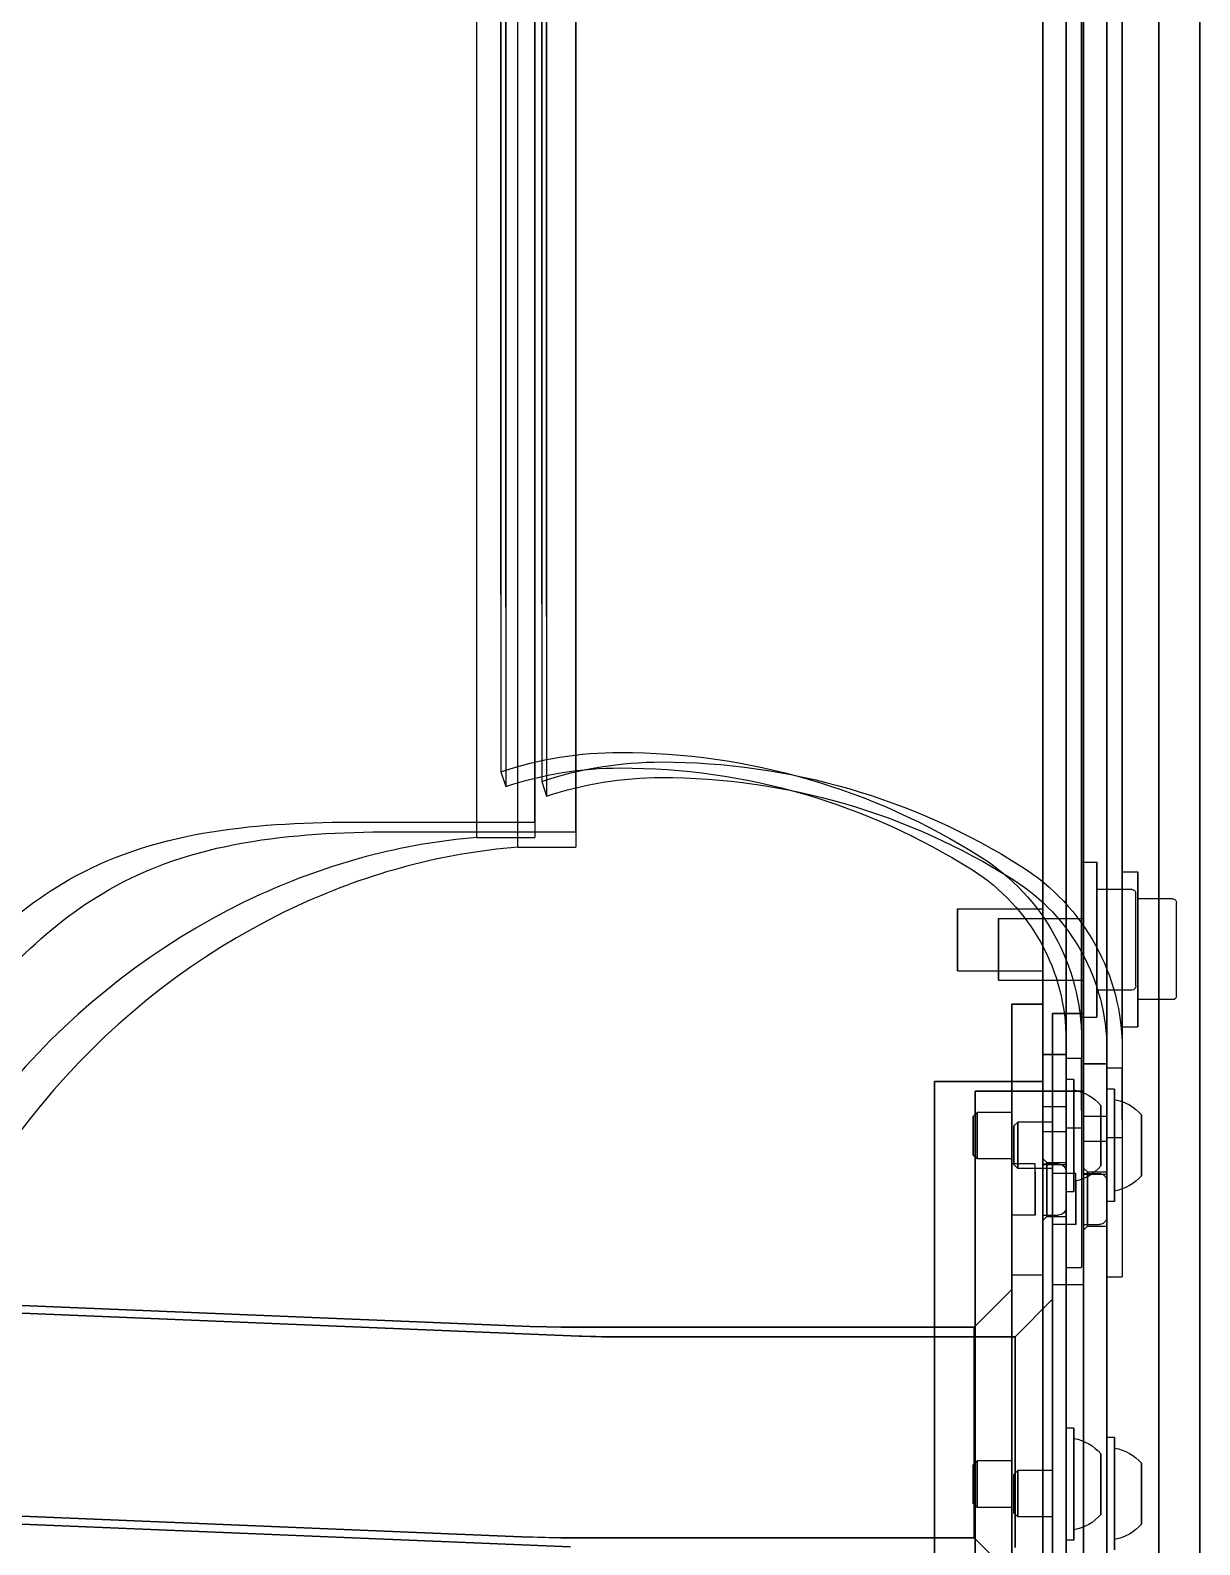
# Model space of a CAD drawing. Header units: millimetres. Extents: x -69706 to 52883, y -6882 to 68885.
# Drawn here: x 7489.4 to 7640.5, y 25951.8 to 26147.4 of the extents above; entities that cross this region are included whole.
import ezdxf

# ---------------------------------------------------------------- set-up
doc = ezdxf.new("R2010")
doc.units = ezdxf.units.MM
doc.layers.add('ac-SB', color=7, linetype='Continuous', lineweight=13)

# ---------------------------------------------------------------- blocks, each defined once
blk = doc.blocks.new('A$C15852BBE')
at = {"layer": 'ac-SB', "lineweight": -3}
for p, q in [((5538.81, 3950), (5538.81, 50)), ((5538.81, 672.2), (5538.81, 1296)), ((5538.81, 672.2), (5538.81, 1296)), ((5538.81, 672.2), (5538.81, 1296)), ((5538.81, 1296), (5538.81, 672.2)), ((5544.08, 670.96), (5544.08, 1294.76)), ((5544.08, 670.96), (5544.08, 1294.76)), ((5544.08, 670.96), (5544.08, 1294.76)), ((5544.08, 1294.76), (5544.08, 670.96)), ((5553.81, 1296.04), (5553.81, 672.16)), ((5553.81, 672.16), (5553.81, 1296.04)), ((5553.81, 1296), (5553.81, 672.2)), ((5559.08, 1294.8), (5559.08, 670.92)), ((5559.08, 670.92), (5559.08, 1294.8)), ((5559.08, 1294.76), (5559.08, 670.96)), ((5550.81, 674.1), (5550.81, 1294.1)), ((5550.81, 1294.1), (5550.81, 674.1)), ((5556.08, 672.86), (5556.08, 1292.86)), ((5556.08, 1292.86), (5556.08, 672.86)), ((5553.81, 1285.1), (5553.81, 1195.1)), ((5553.81, 1195.1), (5553.81, 1285.1)), ((5553.81, 1195.1), (5553.81, 1285.1)), ((5553.81, 1285.1), (5553.81, 1195.1)), ((5557.81, 1195.1), (5557.81, 1285.1)), ((5557.81, 1285.1), (5557.81, 1195.1)), ((5567.81, 1195.1), (5567.81, 1285.1)), ((5567.81, 1285.1), (5567.81, 1195.1)), ((5567.81, 1285.1), (5567.81, 1195.1)), ((5567.81, 1195.1), (5567.81, 1285.1)), ((5559.08, 1283.86), (5559.08, 1193.86)), ((5559.08, 1193.86), (5559.08, 1283.86)), ((5559.08, 1193.86), (5559.08, 1283.86)), ((5559.08, 1283.86), (5559.08, 1193.86)), ((5563.08, 1193.86), (5563.08, 1283.86)), ((5563.08, 1283.86), (5563.08, 1193.86)), ((5573.08, 1193.86), (5573.08, 1283.86)), ((5573.08, 1283.86), (5573.08, 1193.86)), ((5573.08, 1283.86), (5573.08, 1193.86)), ((5573.08, 1193.86), (5573.08, 1283.86)), ((5553.81, 1220.1), (5553.81, 1280.1)), ((5553.81, 1280.1), (5553.81, 1220.1)), ((5557.81, 1280.1), (5557.81, 1220.1)), ((5557.81, 1220.1), (5557.81, 1280.1)), ((5559.08, 1218.86), (5559.08, 1278.86)), ((5559.08, 1278.86), (5559.08, 1218.86)), ((5563.08, 1278.86), (5563.08, 1218.86)), ((5563.08, 1218.86), (5563.08, 1278.86)), ((5557.81, 1227.38), (5557.81, 1258.87)), ((5557.81, 1258.87), (5557.81, 1227.38)), ((5567.93, 1252.79), (5563.08, 1257.64)), ((5563.08, 1226.14), (5563.08, 1257.64)), ((5563.08, 1257.64), (5563.08, 1226.14)), ((5567.93, 1252.79), (5563.08, 1257.64)), ((5549.81, 1239.85), (5549.81, 1254.35)), ((5549.81, 1254.35), (5549.81, 1239.85)), ((5549.81, 1254.35), (5549.81, 1247.1)), ((5550.81, 1254.35), (5550.81, 1239.85)), ((5550.81, 1239.85), (5550.81, 1254.35)), ((5550.81, 1254.35), (5550.81, 1247.1)), ((5562.66, 1232.49), (5562.66, 1254.02)), ((5562.66, 1254.02), (5562.66, 1232.49)), ((6000.8, 1238.19), (5620.11, 1253.94)), ((5620.12, 1253.94), (6000.8, 1238.19)), ((5549.81, 1241.19), (5549.81, 1253)), ((5549.81, 1253), (5549.81, 1241.19)), ((5549.81, 1247.1), (5549.81, 1253)), ((5555.08, 1238.61), (5555.08, 1253.11)), ((5555.08, 1253.11), (5555.08, 1238.61)), ((5555.08, 1253.11), (5555.08, 1245.86)), ((5555.08, 1253.11), (5556.08, 1253.11)), ((5555.08, 1253.11), (5556.08, 1253.11)), ((5555.08, 1253.11), (5556.08, 1253.11)), ((5555.08, 1239.95), (5555.08, 1251.77)), ((5555.08, 1251.77), (5555.08, 1239.95)), ((5555.08, 1245.86), (5555.08, 1251.77)), ((5556.08, 1253.11), (5556.08, 1238.61)), ((5556.08, 1238.61), (5556.08, 1253.11)), ((5556.08, 1253.11), (5556.08, 1245.86)), ((5557.81, 1253.47), (5557.81, 1221.97)), ((5557.81, 1221.97), (5557.81, 1253.47)), ((5563.08, 1252.23), (5563.08, 1220.74)), ((5563.08, 1220.74), (5563.08, 1252.23)), ((5621.33, 1252.79), (5567.93, 1252.79)), ((5567.93, 1231.25), (5567.93, 1252.79)), ((5567.93, 1252.79), (5567.93, 1231.25)), ((5567.93, 1252.79), (5621.33, 1252.79)), ((6006.07, 1236.96), (5625.38, 1252.7)), ((5625.39, 1252.7), (6006.07, 1236.96)), ((5546.31, 1243.19), (5546.31, 1251)), ((5546.31, 1251), (5546.31, 1243.19)), ((5546.31, 1247.1), (5546.31, 1251)), ((5551.58, 1241.95), (5551.58, 1249.77)), ((5551.58, 1249.77), (5551.58, 1241.95)), ((5551.58, 1245.86), (5551.58, 1249.77)), ((5557.81, 1250.1), (5562.31, 1250.1)), ((5557.81, 1244.1), (5557.81, 1250.1)), ((5557.81, 1250.1), (5557.81, 1244.1)), ((5557.81, 1247.1), (5557.81, 1250.1)), ((5557.81, 1250.1), (5562.31, 1250.1)), ((5557.81, 1250.1), (5562.31, 1250.1)), ((5562.31, 1244.1), (5562.31, 1250.1)), ((5562.31, 1250.1), (5562.31, 1244.1)), ((5562.31, 1250.1), (5562.31, 1247.1)), ((5562.81, 1249.6), (5562.31, 1250.1)), ((5562.81, 1249.6), (5562.31, 1250.1)), ((5562.81, 1249.6), (5562.31, 1250.1)), ((5562.66, 1250.04), (5562.66, 1248.35)), ((5562.66, 1248.35), (5562.66, 1250.04)), ((5562.66, 1226.82), (5562.66, 1248.35)), ((5562.66, 1248.35), (5562.66, 1226.82)), ((5562.81, 1244.6), (5562.81, 1249.6)), ((5562.81, 1249.6), (5562.81, 1244.6)), ((5562.81, 1247.1), (5562.81, 1249.6)), ((5563.08, 1248.86), (5567.58, 1248.86)), ((5563.08, 1242.86), (5563.08, 1248.86)), ((5563.08, 1248.86), (5563.08, 1242.86)), ((5563.08, 1245.86), (5563.08, 1248.86)), ((5563.08, 1248.86), (5567.58, 1248.86)), ((5563.08, 1248.86), (5567.58, 1248.86)), ((5567.58, 1242.86), (5567.58, 1248.86)), ((5567.58, 1248.86), (5567.58, 1242.86)), ((5567.58, 1248.86), (5567.58, 1245.86)), ((5568.08, 1248.36), (5567.58, 1248.86)), ((5568.08, 1248.36), (5567.58, 1248.86)), ((5568.08, 1248.36), (5567.58, 1248.86)), ((5567.93, 1248.8), (5567.93, 1247.12)), ((5567.93, 1247.12), (5567.93, 1248.8)), ((5568.08, 1243.36), (5568.08, 1248.36)), ((5568.08, 1248.36), (5568.08, 1243.36)), ((5568.08, 1245.86), (5568.08, 1248.36)), ((5546.31, 1243.19), (5546.31, 1247.1)), ((5549.81, 1247.1), (5549.81, 1239.85)), ((5549.81, 1241.19), (5549.81, 1247.1)), ((5550.81, 1239.85), (5550.81, 1247.1)), ((5551.58, 1241.95), (5551.58, 1245.86)), ((5555.08, 1245.86), (5555.08, 1238.61)), ((5555.08, 1239.95), (5555.08, 1245.86)), ((5556.08, 1238.61), (5556.08, 1245.86)), ((5557.81, 1247.1), (5557.81, 1244.1)), ((5562.31, 1244.1), (5562.31, 1247.1)), ((5562.81, 1244.6), (5562.81, 1247.1)), ((5563.08, 1245.86), (5563.08, 1242.86)), ((5567.58, 1242.86), (5567.58, 1245.86)), ((5567.93, 1225.59), (5567.93, 1247.12)), ((5567.93, 1247.12), (5567.93, 1225.59)), ((5568.08, 1243.36), (5568.08, 1245.86)), ((5557.81, 1244.1), (5562.31, 1244.1)), ((5557.81, 1244.1), (5562.31, 1244.1)), ((5557.81, 1244.1), (5562.31, 1244.1)), ((5562.81, 1244.6), (5562.31, 1244.1)), ((5562.81, 1244.6), (5562.31, 1244.1)), ((5562.81, 1244.6), (5562.31, 1244.1)), ((5563.08, 1242.86), (5567.58, 1242.86)), ((5563.08, 1242.86), (5567.58, 1242.86)), ((5563.08, 1242.86), (5567.58, 1242.86)), ((5568.08, 1243.36), (5567.58, 1242.86)), ((5568.08, 1243.36), (5567.58, 1242.86)), ((5568.08, 1243.36), (5567.58, 1242.86)), ((5549.81, 1239.85), (5550.81, 1239.85)), ((5549.81, 1239.85), (5550.81, 1239.85)), ((5549.81, 1239.85), (5550.81, 1239.85)), ((5555.08, 1238.61), (5556.08, 1238.61)), ((5555.08, 1238.61), (5556.08, 1238.61)), ((5555.08, 1238.61), (5556.08, 1238.61)), ((5562.66, 1232.49), (5562.66, 1230.81)), ((5562.66, 1230.81), (5562.66, 1232.49)), ((5567.93, 1231.25), (5567.93, 1229.57)), ((5567.93, 1229.57), (5567.93, 1231.25)), ((5562.66, 1226.82), (5557.81, 1221.97)), ((5562.66, 1226.82), (5557.81, 1221.97)), ((5616.06, 1226.82), (5562.66, 1226.82)), ((5562.66, 1226.82), (5616.06, 1226.82)), ((5999.68, 1211.02), (5618.99, 1226.77)), ((5618.99, 1226.77), (5999.68, 1211.02)), ((5567.93, 1225.59), (5563.08, 1220.74)), ((5567.93, 1225.59), (5563.08, 1220.74)), ((5621.33, 1225.59), (5567.93, 1225.59)), ((5567.93, 1225.59), (5621.33, 1225.59)), ((6004.94, 1209.78), (5624.26, 1225.53)), ((5624.26, 1225.53), (6004.94, 1209.78)), ((5548.81, 780.58), (5548.81, 1219.1)), ((5550.81, 1219.1), (5548.81, 1219.1)), ((5550.81, 1219.1), (5550.81, 780.58)), ((5553.81, 1185.1), (5553.81, 1220.1)), ((5553.81, 1220.1), (5553.81, 1185.1)), ((5553.81, 1220.1), (5557.81, 1220.1)), ((5553.81, 1220.1), (5557.81, 1220.1)), ((5557.81, 1185.1), (5557.81, 1220.1)), ((5557.81, 1220.1), (5557.81, 1185.1)), ((5559.08, 1183.86), (5559.08, 1218.86)), ((5559.08, 1218.86), (5559.08, 1183.86)), ((5559.08, 1218.86), (5563.08, 1218.86)), ((5559.08, 1218.86), (5563.08, 1218.86)), ((5563.08, 1183.86), (5563.08, 1218.86)), ((5563.08, 1218.86), (5563.08, 1183.86)), ((5554.08, 779.34), (5554.08, 1217.86)), ((5556.08, 1217.86), (5554.08, 1217.86)), ((5556.08, 1217.86), (5556.08, 779.34)), ((5553.31, 1212.54), (5553.81, 1213.04)), ((5553.31, 1212.54), (5553.81, 1213.04)), ((5553.31, 1212.54), (5553.81, 1213.04)), ((5553.81, 1209.04), (5553.81, 1213.04)), ((5553.81, 1213.04), (5553.81, 1209.04)), ((5553.81, 1209.04), (5553.81, 1213.04)), ((5550.81, 1212.54), (5550.81, 1209.04)), ((5550.81, 1212.54), (5550.81, 1205.54)), ((5550.81, 1205.54), (5550.81, 1212.54)), ((5553.31, 1212.54), (5550.81, 1212.54)), ((5553.31, 1212.54), (5550.81, 1212.54)), ((5553.31, 1212.54), (5550.81, 1212.54)), ((5550.81, 1211.34), (5550.81, 1207.42)), ((5550.81, 1207.42), (5550.81, 1211.34)), ((5550.81, 1206.74), (5550.81, 1210.67)), ((5550.81, 1210.67), (5550.81, 1206.74)), ((5553.81, 1212.34), (5551.81, 1212.34)), ((5553.81, 1212.34), (5551.81, 1212.34)), ((5553.31, 1209.04), (5553.31, 1212.54)), ((5553.31, 1212.54), (5553.31, 1209.04)), ((5553.31, 1209.04), (5553.31, 1212.54)), ((5553.81, 1206.71), (5553.81, 1212.34)), ((5553.81, 1212.34), (5553.81, 1206.71)), ((5553.81, 1211.38), (5553.81, 1205.74)), ((5553.81, 1205.74), (5553.81, 1211.38)), ((5554.81, 1212.34), (5557.81, 1212.34)), ((5554.81, 1211.38), (5554.81, 1212.34)), ((5554.81, 1212.34), (5554.81, 1211.38)), ((5554.81, 1212.34), (5557.81, 1212.34)), ((5554.81, 1206.71), (5554.81, 1211.38)), ((5554.81, 1211.38), (5554.81, 1206.71)), ((5554.81, 1206.71), (5554.81, 1211.38)), ((5554.81, 1211.38), (5554.81, 1206.71)), ((5556.08, 1211.31), (5556.08, 1207.81)), ((5556.08, 1211.31), (5556.08, 1204.31)), ((5556.08, 1204.31), (5556.08, 1211.31)), ((5558.58, 1211.31), (5556.08, 1211.31)), ((5558.58, 1211.31), (5556.08, 1211.31)), ((5558.58, 1211.31), (5556.08, 1211.31)), ((5559.08, 1211.11), (5557.08, 1211.11)), ((5559.08, 1211.11), (5557.08, 1211.11)), ((5557.81, 1212.34), (5557.81, 1211.38)), ((5557.81, 1212.34), (5557.81, 1211.38)), ((5557.81, 1211.38), (5557.81, 1206.71)), ((5557.81, 1206.71), (5557.81, 1211.38)), ((5557.81, 1211.38), (5557.81, 1206.71)), ((5557.81, 1206.71), (5557.81, 1211.38)), ((5558.58, 1211.31), (5559.08, 1211.81)), ((5558.58, 1211.31), (5559.08, 1211.81)), ((5558.58, 1211.31), (5559.08, 1211.81)), ((5558.58, 1207.81), (5558.58, 1211.31)), ((5558.58, 1211.31), (5558.58, 1207.81)), ((5558.58, 1207.81), (5558.58, 1211.31)), ((5559.08, 1207.81), (5559.08, 1211.81)), ((5559.08, 1211.81), (5559.08, 1207.81)), ((5559.08, 1207.81), (5559.08, 1211.81)), ((5559.08, 1205.47), (5559.08, 1211.11)), ((5559.08, 1211.11), (5559.08, 1205.47)), ((5560.08, 1211.11), (5563.08, 1211.11)), ((5560.08, 1210.14), (5560.08, 1211.11)), ((5560.08, 1211.11), (5560.08, 1210.14)), ((5560.08, 1211.11), (5563.08, 1211.11)), ((5563.08, 1211.11), (5563.08, 1210.14)), ((5563.08, 1211.11), (5563.08, 1210.14)), ((5549.81, 1209.35), (5549.81, 1194.85)), ((5549.81, 1194.85), (5549.81, 1209.35)), ((5549.81, 1209.35), (5549.81, 1202.1)), ((5549.81, 1209.35), (5550.81, 1209.35)), ((5549.81, 1209.35), (5550.81, 1209.35)), ((5549.81, 1209.35), (5550.81, 1209.35)), ((5550.81, 1194.85), (5550.81, 1209.35)), ((5550.81, 1209.35), (5550.81, 1194.85)), ((5550.81, 1202.1), (5550.81, 1209.35)), ((5550.81, 1205.54), (5550.81, 1209.04)), ((5553.31, 1205.54), (5553.31, 1209.04)), ((5553.31, 1209.04), (5553.31, 1205.54)), ((5553.31, 1209.04), (5553.31, 1205.54)), ((5553.81, 1209.04), (5553.81, 1205.04)), ((5553.81, 1205.04), (5553.81, 1209.04)), ((5553.81, 1209.04), (5553.81, 1205.04)), ((5556.08, 1210.11), (5556.08, 1206.18)), ((5556.08, 1206.18), (5556.08, 1210.11)), ((5556.08, 1205.51), (5556.08, 1209.43)), ((5556.08, 1209.43), (5556.08, 1205.51)), ((5559.08, 1210.14), (5559.08, 1204.51)), ((5559.08, 1204.51), (5559.08, 1210.14)), ((5560.08, 1205.47), (5560.08, 1210.14)), ((5560.08, 1210.14), (5560.08, 1205.47)), ((5560.08, 1205.47), (5560.08, 1210.14)), ((5560.08, 1210.14), (5560.08, 1205.47)), ((5563.08, 1210.14), (5563.08, 1205.47)), ((5563.08, 1205.47), (5563.08, 1210.14)), ((5563.08, 1210.14), (5563.08, 1205.47)), ((5563.08, 1205.47), (5563.08, 1210.14)), ((5549.81, 1208), (5549.81, 1196.19)), ((5549.81, 1196.19), (5549.81, 1208)), ((5549.81, 1208), (5549.81, 1202.1)), ((5555.08, 1208.11), (5555.08, 1193.61)), ((5555.08, 1193.61), (5555.08, 1208.11)), ((5555.08, 1208.11), (5555.08, 1200.86)), ((5555.08, 1208.11), (5556.08, 1208.11)), ((5555.08, 1208.11), (5556.08, 1208.11)), ((5555.08, 1208.11), (5556.08, 1208.11)), ((5555.08, 1206.77), (5555.08, 1194.95)), ((5555.08, 1194.95), (5555.08, 1206.77)), ((5555.08, 1206.77), (5555.08, 1200.86)), ((5556.08, 1193.61), (5556.08, 1208.11)), ((5556.08, 1208.11), (5556.08, 1193.61)), ((5556.08, 1200.86), (5556.08, 1208.11)), ((5556.08, 1204.31), (5556.08, 1207.81)), ((5558.58, 1204.31), (5558.58, 1207.81)), ((5558.58, 1207.81), (5558.58, 1204.31)), ((5558.58, 1207.81), (5558.58, 1204.31)), ((5559.08, 1207.81), (5559.08, 1203.81)), ((5559.08, 1203.81), (5559.08, 1207.81)), ((5559.08, 1207.81), (5559.08, 1203.81)), ((5546.31, 1198.19), (5546.31, 1206)), ((5546.31, 1206), (5546.31, 1198.19)), ((5546.31, 1202.1), (5546.31, 1206)), ((5550.81, 1205.85), (5553.81, 1205.85)), ((5550.81, 1204.41), (5550.81, 1205.85)), ((5553.31, 1205.54), (5550.81, 1205.54)), ((5553.31, 1205.54), (5550.81, 1205.54)), ((5553.31, 1205.54), (5550.81, 1205.54)), ((5551.58, 1196.95), (5551.58, 1204.77)), ((5551.58, 1204.77), (5551.58, 1196.95)), ((5551.58, 1200.86), (5551.58, 1204.77)), ((5553.81, 1205.74), (5551.81, 1205.74)), ((5553.81, 1205.74), (5551.81, 1205.74)), ((5553.31, 1205.54), (5553.81, 1205.04)), ((5553.31, 1205.54), (5553.81, 1205.04)), ((5553.31, 1205.54), (5553.81, 1205.04)), ((5553.81, 1205.85), (5553.81, 1204.43)), ((5554.81, 1206.71), (5554.81, 1205.74)), ((5554.81, 1206.71), (5554.81, 1205.74)), ((5554.81, 1205.74), (5557.81, 1205.74)), ((5554.81, 1205.74), (5557.81, 1205.74)), ((5557.81, 1206.71), (5557.81, 1205.74)), ((5557.81, 1206.71), (5557.81, 1205.74)), ((5557.81, 1205.1), (5562.31, 1205.1)), ((5557.81, 1205.1), (5562.31, 1205.1)), ((5557.81, 1199.1), (5557.81, 1205.1)), ((5557.81, 1205.1), (5557.81, 1199.1)), ((5557.81, 1202.1), (5557.81, 1205.1)), ((5557.81, 1205.1), (5562.31, 1205.1)), ((5560.08, 1205.47), (5560.08, 1204.51)), ((5560.08, 1205.47), (5560.08, 1204.51)), ((5562.81, 1204.6), (5562.31, 1205.1)), ((5562.81, 1204.6), (5562.31, 1205.1)), ((5562.31, 1199.1), (5562.31, 1205.1)), ((5562.31, 1205.1), (5562.31, 1199.1)), ((5562.31, 1205.1), (5562.31, 1202.1)), ((5562.81, 1204.6), (5562.31, 1205.1)), ((5563.08, 1205.47), (5563.08, 1204.51)), ((5563.08, 1205.47), (5563.08, 1204.51)), ((5550.81, 1202.92), (5550.81, 1204.41)), ((5550.81, 1201.25), (5550.81, 1202.92)), ((5553.81, 1204.43), (5553.81, 1202.95)), ((5553.81, 1202.95), (5553.81, 1201.28)), ((5556.08, 1204.61), (5559.08, 1204.61)), ((5556.08, 1203.17), (5556.08, 1204.61)), ((5558.58, 1204.31), (5556.08, 1204.31)), ((5558.58, 1204.31), (5556.08, 1204.31)), ((5558.58, 1204.31), (5556.08, 1204.31)), ((5556.08, 1201.68), (5556.08, 1203.17)), ((5559.08, 1204.51), (5557.08, 1204.51)), ((5559.08, 1204.51), (5557.08, 1204.51)), ((5558.58, 1204.31), (5559.08, 1203.81)), ((5558.58, 1204.31), (5559.08, 1203.81)), ((5558.58, 1204.31), (5559.08, 1203.81)), ((5559.08, 1204.61), (5559.08, 1203.19)), ((5559.08, 1203.19), (5559.08, 1201.71)), ((5560.08, 1204.51), (5563.08, 1204.51)), ((5560.08, 1204.51), (5563.08, 1204.51)), ((5562.81, 1199.6), (5562.81, 1204.6)), ((5562.81, 1204.6), (5562.81, 1199.6)), ((5562.81, 1204.6), (5562.81, 1202.1)), ((5563.08, 1203.86), (5567.58, 1203.86)), ((5563.08, 1203.86), (5567.58, 1203.86)), ((5563.08, 1197.86), (5563.08, 1203.86)), ((5563.08, 1203.86), (5563.08, 1197.86)), ((5563.08, 1200.86), (5563.08, 1203.86)), ((5563.08, 1203.86), (5567.58, 1203.86)), ((5568.08, 1203.36), (5567.58, 1203.86)), ((5568.08, 1203.36), (5567.58, 1203.86)), ((5567.58, 1197.86), (5567.58, 1203.86)), ((5567.58, 1203.86), (5567.58, 1197.86)), ((5567.58, 1203.86), (5567.58, 1200.86)), ((5568.08, 1203.36), (5567.58, 1203.86)), ((5568.08, 1198.36), (5568.08, 1203.36)), ((5568.08, 1203.36), (5568.08, 1198.36)), ((5568.08, 1203.36), (5568.08, 1200.86)), ((5546.31, 1202.1), (5546.31, 1198.19)), ((5548.81, 1194.35), (5548.81, 1201.1)), ((5550.81, 1201.1), (5548.81, 1201.1)), ((5549.81, 1202.1), (5549.81, 1196.19)), ((5549.81, 1202.1), (5549.81, 1194.85)), ((5550.81, 1202.1), (5550.81, 1194.85)), ((5550.81, 1196.6), (5550.81, 1201.6)), ((5550.81, 1201.6), (5553.81, 1201.6)), ((5550.81, 1199.77), (5550.81, 1201.25)), ((5550.81, 1194.35), (5550.81, 1201.1)), ((5551.58, 1200.86), (5551.58, 1196.95)), ((5553.81, 1201.6), (5553.81, 1196.6)), ((5553.81, 1201.28), (5553.81, 1199.79)), ((5555.08, 1200.86), (5555.08, 1194.95)), ((5555.08, 1200.86), (5555.08, 1193.61)), ((5556.08, 1200.01), (5556.08, 1201.68)), ((5556.08, 1200.86), (5556.08, 1193.61)), ((5557.81, 1202.1), (5557.81, 1199.1)), ((5559.08, 1201.71), (5559.08, 1200.04)), ((5562.31, 1199.1), (5562.31, 1202.1)), ((5562.81, 1202.1), (5562.81, 1199.6)), ((5563.08, 1200.86), (5563.08, 1197.86)), ((5567.58, 1197.86), (5567.58, 1200.86)), ((5568.08, 1200.86), (5568.08, 1198.36)), ((5550.81, 1198.35), (5550.81, 1199.77)), ((5553.81, 1199.79), (5553.81, 1198.35)), ((5554.08, 1193.11), (5554.08, 1199.86)), ((5556.08, 1199.86), (5554.08, 1199.86)), ((5556.08, 1195.36), (5556.08, 1200.36)), ((5556.08, 1200.36), (5559.08, 1200.36)), ((5556.08, 1198.53), (5556.08, 1200.01)), ((5556.08, 1193.11), (5556.08, 1199.86)), ((5557.81, 1199.1), (5562.31, 1199.1)), ((5557.81, 1199.1), (5562.31, 1199.1)), ((5557.81, 1199.1), (5562.31, 1199.1)), ((5559.08, 1200.36), (5559.08, 1195.36)), ((5559.08, 1200.04), (5559.08, 1198.55)), ((5562.81, 1199.6), (5562.31, 1199.1)), ((5562.81, 1199.6), (5562.31, 1199.1)), ((5562.81, 1199.6), (5562.31, 1199.1)), ((5548.81, 1198.85), (5548.81, 1192.1)), ((5550.81, 1198.85), (5550.81, 1192.1)), ((5553.81, 1198.35), (5550.81, 1198.35)), ((5554.08, 1197.61), (5554.08, 1190.86)), ((5556.08, 1197.11), (5556.08, 1198.53)), ((5556.08, 1197.61), (5556.08, 1190.86)), ((5559.08, 1197.11), (5556.08, 1197.11)), ((5559.08, 1198.55), (5559.08, 1197.11)), ((5563.08, 1197.86), (5567.58, 1197.86)), ((5563.08, 1197.86), (5567.58, 1197.86)), ((5563.08, 1197.86), (5567.58, 1197.86)), ((5568.08, 1198.36), (5567.58, 1197.86)), ((5568.08, 1198.36), (5567.58, 1197.86)), ((5568.08, 1198.36), (5567.58, 1197.86)), ((5550.81, 1191.6), (5550.81, 1196.6)), ((5553.81, 1191.6), (5553.81, 1196.6)), ((5553.81, 1185.1), (5553.81, 1195.1)), ((5553.81, 1195.1), (5553.81, 1185.1)), ((5553.81, 1195.1), (5557.81, 1195.1)), ((5553.81, 1195.1), (5557.81, 1195.1)), ((5557.81, 1195.1), (5553.81, 1195.1)), ((5557.81, 1195.1), (5553.81, 1195.1)), ((5556.08, 1190.36), (5556.08, 1195.36)), ((5558.81, 1195.1), (5557.81, 1195.1)), ((5557.81, 1195.1), (5557.81, 1185.1)), ((5557.81, 1195.1), (5567.81, 1195.1)), ((5557.81, 1185.1), (5557.81, 1195.1)), ((5557.81, 1195.1), (5558.81, 1195.1)), ((5567.81, 1195.1), (5557.81, 1195.1)), ((5567.81, 1195.1), (5558.81, 1195.1)), ((5558.81, 1195.1), (5567.81, 1195.1)), ((5559.08, 1190.36), (5559.08, 1195.36)), ((5549.81, 1194.85), (5550.81, 1194.85)), ((5549.81, 1194.85), (5550.81, 1194.85)), ((5549.81, 1194.85), (5550.81, 1194.85)), ((5555.08, 1193.61), (5556.08, 1193.61)), ((5555.08, 1193.61), (5556.08, 1193.61)), ((5555.08, 1193.61), (5556.08, 1193.61)), ((5559.08, 1183.86), (5559.08, 1193.86)), ((5559.08, 1193.86), (5559.08, 1183.86)), ((5559.08, 1193.86), (5563.08, 1193.86)), ((5559.08, 1193.86), (5563.08, 1193.86)), ((5563.08, 1193.86), (5559.08, 1193.86)), ((5563.08, 1193.86), (5559.08, 1193.86)), ((5564.08, 1193.86), (5563.08, 1193.86)), ((5563.08, 1193.86), (5563.08, 1183.86)), ((5563.08, 1193.86), (5573.08, 1193.86)), ((5563.08, 1183.86), (5563.08, 1193.86)), ((5563.08, 1193.86), (5564.08, 1193.86)), ((5573.08, 1193.86), (5563.08, 1193.86)), ((5573.08, 1193.86), (5564.08, 1193.86)), ((5564.08, 1193.86), (5573.08, 1193.86)), ((5550.81, 1192.1), (5548.81, 1192.1)), ((5550.81, 1191.6), (5550.81, 984.1)), ((5550.81, 1191.6), (5553.81, 1191.6)), ((5553.81, 1191.6), (5550.81, 1191.6)), ((5553.81, 984.1), (5553.81, 1191.6)), ((5548.81, 806.01), (5548.81, 1189.74)), ((5550.81, 806.01), (5550.81, 1189.74)), ((5556.08, 1190.86), (5554.08, 1190.86)), ((5556.08, 1190.36), (5556.08, 982.86)), ((5556.08, 1190.36), (5559.08, 1190.36)), ((5559.08, 1190.36), (5556.08, 1190.36)), ((5559.08, 982.86), (5559.08, 1190.36)), ((5548.81, 1187.61), (5548.81, 749.1)), ((5550.81, 749.1), (5550.81, 1187.61)), ((5554.08, 804.77), (5554.08, 1188.5)), ((5556.08, 804.77), (5556.08, 1188.5)), ((5548.81, 1186.79), (5546.81, 1186.79)), ((5548.81, 1186.79), (5546.81, 1186.79)), ((5548.81, 1186.79), (5546.81, 1186.79)), ((5548.81, 1186.79), (5546.81, 1186.79)), ((5546.81, 1166.79), (5546.81, 1186.79)), ((5546.81, 1186.79), (5546.81, 1166.79)), ((5546.81, 1166.79), (5546.81, 1186.79)), ((5546.81, 1186.79), (5546.81, 1166.79)), ((5548.81, 1186.79), (5548.81, 1166.79)), ((5548.81, 1166.79), (5548.81, 1186.79)), ((5548.81, 1186.79), (5548.81, 1166.79)), ((5548.81, 1166.79), (5548.81, 1186.79)), ((5554.08, 1185.55), (5552.08, 1185.55)), ((5554.08, 1185.55), (5552.08, 1185.55)), ((5554.08, 1185.55), (5552.08, 1185.55)), ((5554.08, 1185.55), (5552.08, 1185.55)), ((5552.08, 1165.55), (5552.08, 1185.55)), ((5552.08, 1185.55), (5552.08, 1165.55)), ((5552.08, 1165.55), (5552.08, 1185.55)), ((5552.08, 1185.55), (5552.08, 1165.55)), ((5554.08, 1186.37), (5554.08, 747.86)), ((5554.08, 1185.55), (5554.08, 1165.55)), ((5554.08, 1165.55), (5554.08, 1185.55)), ((5554.08, 1185.55), (5554.08, 1165.55)), ((5554.08, 1165.55), (5554.08, 1185.55)), ((5556.08, 747.86), (5556.08, 1186.37)), ((5542.31, 1183.29), (5546.81, 1183.29)), ((5542.31, 1183.29), (5546.81, 1183.29)), ((5546.81, 1183.29), (5546.81, 1176.79)), ((5546.81, 1183.29), (5546.81, 1176.79)), ((5557.81, 1185.1), (5553.81, 1185.1)), ((5553.81, 1185.1), (5557.81, 1185.1)), ((5553.81, 1185.1), (5557.81, 1185.1)), ((5553.81, 1185.1), (5557.81, 1185.1)), ((5563.08, 1183.86), (5559.08, 1183.86)), ((5559.08, 1183.86), (5563.08, 1183.86)), ((5559.08, 1183.86), (5563.08, 1183.86)), ((5559.08, 1183.86), (5563.08, 1183.86)), ((5541.81, 1182.79), (5541.81, 1176.79)), ((5541.81, 1182.79), (5541.81, 1176.79)), ((5547.08, 1181.55), (5547.08, 1175.55)), ((5547.08, 1181.55), (5547.08, 1175.55)), ((5547.58, 1182.05), (5552.08, 1182.05)), ((5547.58, 1182.05), (5552.08, 1182.05)), ((5552.08, 1182.05), (5552.08, 1175.55)), ((5552.08, 1182.05), (5552.08, 1175.55)), ((5553.81, 1180.79), (5553.81, 1172.79)), ((5553.81, 1172.79), (5553.81, 1180.79)), ((5553.81, 1180.79), (5553.81, 1172.79)), ((5553.81, 1172.79), (5553.81, 1180.79)), ((5564.81, 1180.79), (5553.81, 1180.79)), ((5564.81, 1180.79), (5553.81, 1180.79)), ((5564.81, 1180.79), (5553.81, 1180.79)), ((5564.81, 1180.79), (5553.81, 1180.79)), ((5559.08, 1179.55), (5559.08, 1171.55)), ((5559.08, 1171.55), (5559.08, 1179.55)), ((5559.08, 1179.55), (5559.08, 1171.55)), ((5559.08, 1171.55), (5559.08, 1179.55)), ((5570.08, 1179.55), (5559.08, 1179.55)), ((5570.08, 1179.55), (5559.08, 1179.55)), ((5570.08, 1179.55), (5559.08, 1179.55)), ((5570.08, 1179.55), (5559.08, 1179.55)), ((5564.81, 1180.79), (5564.81, 1172.79)), ((5564.81, 1172.79), (5564.81, 1180.79)), ((5564.81, 1180.79), (5564.81, 1172.79)), ((5564.81, 1172.79), (5564.81, 1180.79)), ((5570.08, 1179.55), (5570.08, 1171.55)), ((5570.08, 1171.55), (5570.08, 1179.55)), ((5570.08, 1179.55), (5570.08, 1171.55)), ((5570.08, 1171.55), (5570.08, 1179.55)), ((5541.81, 1176.79), (5541.81, 1170.79)), ((5541.81, 1176.79), (5541.81, 1170.79)), ((5546.81, 1176.79), (5546.81, 1170.29)), ((5546.81, 1170.29), (5546.81, 1176.79)), ((5547.08, 1175.55), (5547.08, 1169.55)), ((5547.08, 1175.55), (5547.08, 1169.55)), ((5552.08, 1175.55), (5552.08, 1169.05)), ((5552.08, 1169.05), (5552.08, 1175.55)), ((5564.81, 1172.79), (5553.81, 1172.79)), ((5564.81, 1172.79), (5553.81, 1172.79)), ((5564.81, 1172.79), (5553.81, 1172.79)), ((5564.81, 1172.79), (5553.81, 1172.79)), ((5570.08, 1171.55), (5559.08, 1171.55)), ((5570.08, 1171.55), (5559.08, 1171.55)), ((5570.08, 1171.55), (5559.08, 1171.55)), ((5570.08, 1171.55), (5559.08, 1171.55)), ((5542.31, 1170.29), (5546.81, 1170.29)), ((5542.31, 1170.29), (5546.81, 1170.29)), ((5547.58, 1169.05), (5552.08, 1169.05)), ((5547.58, 1169.05), (5552.08, 1169.05)), ((5548.81, 1166.79), (5546.81, 1166.79)), ((5548.81, 1166.79), (5546.81, 1166.79)), ((5548.81, 1166.79), (5546.81, 1166.79)), ((5548.81, 1166.79), (5546.81, 1166.79)), ((5554.08, 1165.55), (5552.08, 1165.55)), ((5554.08, 1165.55), (5552.08, 1165.55)), ((5554.08, 1165.55), (5552.08, 1165.55)), ((5554.08, 1165.55), (5552.08, 1165.55)), ((5548.81, 1162.19), (5548.81, 778.45)), ((5550.81, 1162.19), (5550.81, 778.45)), ((5619.41, 968.02), (5619.41, 1163.6)), ((5626.91, 1163.6), (5619.41, 1163.6)), ((5624.68, 966.78), (5624.68, 1162.36)), ((5632.18, 1162.36), (5624.68, 1162.36)), ((5626.91, 1163.6), (5626.91, 968.02)), ((5632.18, 1162.36), (5632.18, 966.78)), ((5554.08, 1160.95), (5554.08, 777.22)), ((5556.08, 1160.95), (5556.08, 777.22)), ((5619.41, 1161.6), (5619.41, 968.2)), ((5641.91, 1161.6), (5619.41, 1161.6)), ((5624.68, 1160.36), (5624.68, 966.96)), ((5647.18, 1160.36), (5624.68, 1160.36)), ((5623.18, 834.36), (5623.18, 1157)), ((5623.81, 1155.1), (5623.18, 1157)), ((5623.81, 836.01), (5623.81, 1155.1)), ((5628.45, 833.12), (5628.45, 1155.76)), ((5629.08, 1153.86), (5628.45, 1155.76)), ((5629.08, 834.77), (5629.08, 1153.86)), ((5623.18, 1133.83), (5623.18, 811.2)), ((5628.45, 1132.59), (5628.45, 809.96)), ((5623.81, 1132.19), (5623.81, 813.1)), ((5629.08, 1130.95), (5629.08, 811.86))]:
    blk.add_line(p, q, dxfattribs=at)
at = {"layer": 'ac-SB', "lineweight": -3, "extrusion": (0, 0, -1)}
for centre, major_axis, start_param, end_param in [((5550.86, 1247.1), (-4.24, 4.24), 6.206848, 6.892027), ((5550.86, 1247.1), (-4.24, 4.24), 6.206848, 6.892027), ((5550.86, 1247.1), (-4.24, 4.24), 6.206848, 6.892027), ((5556.13, 1245.86), (4.24, 4.24), 4.636051, 5.321231), ((5556.13, 1245.86), (4.24, 4.24), 4.636051, 5.321231), ((5556.13, 1245.86), (4.24, 4.24), 4.636051, 5.321231), ((5621.33, 1154.67), (69.38, 69.38), -0.785405, -0.744125), ((5621.33, 1154.71), (69.35, 69.35), -0.785414, -0.744103), ((5550.86, 1247.1), (-4.24, 4.24), 4.103547, 4.788727), ((5550.86, 1247.1), (-4.24, 4.24), 4.103547, 4.788727), ((5550.86, 1247.1), (-4.24, 4.24), 4.103547, 4.788727), ((5556.13, 1245.86), (4.24, 4.24), 2.532751, 3.21793), ((5556.13, 1245.86), (4.24, 4.24), 2.532751, 3.21793), ((5556.13, 1245.86), (4.24, 4.24), 2.532751, 3.21793), ((5616.07, 1155.95), (50.11, 50.11), -0.785421, -0.744121), ((5616.06, 1155.91), (50.15, 50.15), -0.785408, -0.744133), ((5621.33, 1154.72), (-50.11, 50.11), 0.785375, 0.826675), ((5621.33, 1154.67), (-50.15, 50.15), 0.785389, 0.826663), ((5551.81, 1211.34), (-0.707, 0.707), 5.497787, 7.068583), ((5551.81, 1211.34), (-0.707, 0.707), 5.497787, 7.068583), ((5557.08, 1210.11), (-0.707, 0.707), 5.497787, 7.068583), ((5557.08, 1210.11), (-0.707, 0.707), 5.497787, 7.068583), ((5550.86, 1202.1), (-4.24, 4.24), 6.206848, 6.892027), ((5550.86, 1202.1), (-4.24, 4.24), 6.206848, 6.892027), ((5550.86, 1202.1), (-4.24, 4.24), 6.206848, 6.892027), ((5551.81, 1206.74), (0.707, 0.707), 2.356194, 3.926991), ((5551.81, 1206.74), (0.707, 0.707), 2.356194, 3.926991), ((5556.13, 1200.86), (-4.24, 4.24), 6.206848, 6.892027), ((5556.13, 1200.86), (-4.24, 4.24), 6.206848, 6.892027), ((5556.13, 1200.86), (-4.24, 4.24), 6.206848, 6.892027), ((5557.08, 1205.51), (0.707, 0.707), 2.356194, 3.926991), ((5557.08, 1205.51), (0.707, 0.707), 2.356194, 3.926991), ((5550.86, 1202.1), (4.24, 4.24), 2.532751, 3.21793), ((5550.86, 1202.1), (4.24, 4.24), 2.532751, 3.21793), ((5550.86, 1202.1), (4.24, 4.24), 2.532751, 3.21793), ((5556.13, 1200.86), (4.24, 4.24), 2.532751, 3.21793), ((5556.13, 1200.86), (4.24, 4.24), 2.532751, 3.21793), ((5556.13, 1200.86), (4.24, 4.24), 2.532751, 3.21793), ((5576.81, 1189.74), (19.8, 19.8), 2.920371, 3.926991), ((5576.81, 1189.74), (18.38, 18.38), 2.920371, 3.926991), ((5582.08, 1188.5), (19.8, 19.8), 2.920371, 3.926991), ((5582.08, 1188.5), (18.38, 18.38), 2.920371, 3.926991), ((5542.31, 1182.79), (-0.354, 0.354), 5.497787, 7.068583), ((5542.31, 1182.79), (-0.354, 0.354), 5.497787, 7.068583), ((5547.58, 1181.55), (-0.354, 0.354), 5.497787, 7.068583), ((5547.58, 1181.55), (-0.354, 0.354), 5.497787, 7.068583), ((5542.31, 1170.79), (0.354, 0.354), 2.356194, 3.926991), ((5542.31, 1170.79), (0.354, 0.354), 2.356194, 3.926991), ((5547.58, 1169.55), (0.354, 0.354), 2.356194, 3.926991), ((5547.58, 1169.55), (0.354, 0.354), 2.356194, 3.926991), ((5608.36, 1239.6), (60.1, 60.1), 2.356194, 2.920371), ((5608.36, 1239.6), (61.52, 61.52), 2.356194, 2.920371), ((5613.63, 1238.36), (-60.1, 60.1), 3.926991, 4.491167), ((5613.63, 1238.36), (61.52, 61.52), 2.356194, 2.920371), ((5608.36, 1201.6), (-33.23, 33.23), 3.606179, 3.926991), ((5608.36, 1201.6), (34.65, 34.65), 2.035382, 2.356194), ((5613.63, 1200.36), (-33.23, 33.23), 3.606179, 3.926991), ((5613.63, 1200.36), (34.65, 34.65), 2.035382, 2.356194)]:
    blk.add_ellipse(centre, major_axis=major_axis, ratio=1, start_param=start_param, end_param=end_param, dxfattribs=at)
at = {"layer": 'ac-SB', "lineweight": -3}
for points, knots in [([(5626.91, 1163.6), (5636.63, 1164.38), (5670.41, 1173.52), (5707.04, 1212.96), (5712.08, 1257.59), (5713.58, 1270.75), (5713.68, 1272.97), (5713.68, 1273.13)], [0, 0, 0, 0, 0.191384, 0.684569, 0.967249, 0.997563, 1, 1, 1, 1]), ([(5632.18, 1162.36), (5641.89, 1163.14), (5675.67, 1172.28), (5712.31, 1211.72), (5717.34, 1256.35), (5718.85, 1269.51), (5718.95, 1271.73), (5718.95, 1271.89)], [0, 0, 0, 0, 0.191384, 0.684569, 0.967249, 0.997563, 1, 1, 1, 1]), ([(5703.51, 1194.78), (5702.47, 1192.78), (5696.44, 1182.32), (5677.37, 1163.35), (5655.12, 1161.6), (5641.91, 1161.6)], [0, 0, 0, 0, 0.090672, 0.483376, 1, 1, 1, 1]), ([(5708.78, 1193.55), (5707.74, 1191.54), (5701.7, 1181.08), (5682.64, 1162.12), (5660.39, 1160.36), (5647.18, 1160.36)], [0, 0, 0, 0, 0.090672, 0.483376, 1, 1, 1, 1])]:
    blk.add_open_spline(points, degree=3, knots=knots, dxfattribs=at)

msp = doc.modelspace()

# ---------------------------------------------------------------- block references
at = {"layer": 'ac-SB', "rotation": 180}
msp.add_blockref('A$C15852BBE', (13179.315, 27205.514), dxfattribs=at)

doc.saveas('drawing.dxf')
